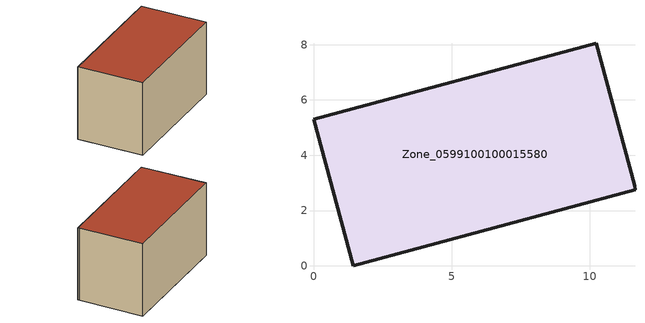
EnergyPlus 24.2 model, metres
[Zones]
Zone_0599100100015580
 floor ground (C_G): 1.44,0 0,5.3 10.23,8.05 11.63,2.9 11.63,2.74 z0
 wall outside (C_F): 0,5.3 1.44,0 11.63,2.74 11.63,2.9 10.23,8.05 0,5.3 z0:6.24
 roof outside (C_R): 11.63,2.74 11.63,2.9 10.23,8.05 0,5.3 1.44,0 z6.24
[BUILDING]
Pand.0599100100015580: North Axis=0; Terrain=City; Loads Convergence Tolerance Value=0.04; Temperature Convergence Tolerance Value=0.4; Solar Distribution=FullExterior; Maximum Number of Warmup Days=25; Minimum Number of Warmup Days=1
[Site:Location]
Rotterdam.The.Hague.AP_ZH_NLD Design_Conditions: Latitude=51.96; Longitude=4.45; Time Zone=1; Elevation=-4.5
[SITE:GROUNDTEMPERATURE:BUILDINGSURFACE]
18, 18, 18, 18, 18, 18, 18, 18, 18, 18, 18, 18
[MATERIAL] Thermal Absorptance=0.9; Solar Absorptance=0.7; Visible Absorptance=0.7
Name | Roughness | Thickness | Conductivity | Density | Specific Heat
G.TI.2015-2018 | MediumSmooth | 0.15 | 0.0428571 | 540 | 1210
F.TI.2015-2018 | Rough | 0.3 | 0.0666667 | 1920 | 840
R.TI.2015-2018 | MediumRough | 0.2 | 0.0333333 | 1500 | 1000
[CONSTRUCTION]
C_G: G.TI.2015-2018
C_F: F.TI.2015-2018
C_R: R.TI.2015-2018
[ZONE]
Zone_0599100100015580: Type=1; Multiplier=1; Ceiling Height=Autocalculate; Volume=Autocalculate; Floor Area=autocalculate; Part of Total Floor Area=Yes
[ZONEINFILTRATION:DESIGNFLOWRATE]
Infil_Zone_0599100100015580: Zone or ZoneList or Space or SpaceList=Zone_0599100100015580; Schedule=AlwaysOn; Design Flow Rate Calculation Method=Flow/Area; Flow Rate per Floor Area=0.0015; Constant Term Coefficient=1; Temperature Term Coefficient=0; Velocity Term Coefficient=0; Velocity Squared Term Coefficient=0
[HVACTEMPLATE:ZONE:IDEALLOADSAIRSYSTEM]
Zone_0599100100015580: Maximum Heating Supply Air Temperature=50; Minimum Cooling Supply Air Temperature=13; Maximum Heating Supply Air Humidity Ratio=0.0156; Minimum Cooling Supply Air Humidity Ratio=0.0077; Heating Limit=NoLimit; Cooling Limit=NoLimit; Dehumidification Control Type=ConstantSensibleHeatRatio; Cooling Sensible Heat Ratio=0.7; Dehumidification Setpoint=60; Humidification Control Type=None; Humidification Setpoint=30; Outdoor Air Method=None; Outdoor Air Flow Rate per Person=0.00944; Outdoor Air Flow Rate per Zone Floor Area=0; Outdoor Air Flow Rate per Zone=0; Demand Controlled Ventilation Type=None; Outdoor Air Economizer Type=NoEconomizer; Heat Recovery Type=None; Sensible Heat Recovery Effectiveness=0.7; Latent Heat Recovery Effectiveness=0.65
[ZONECONTROL:THERMOSTAT]
ThermostatControl_Zone_0599100100015580: Zone or ZoneList=Zone_0599100100015580; Control Type Schedule=DualSetpointControlType; Control 1=Thermostat_Zone_0599100100015580; Temperature Difference Between Cutout And Setpoint=0
[THERMOSTATSETPOINT:DUALSETPOINT]
Thermostat_Zone_0599100100015580: Heating Setpoint Temperature Schedule=HeatingSetpoint_Zone_0599100100015580; Cooling Setpoint Temperature Schedule=CoolingSetpoint_Zone_0599100100015580
[SCHEDULE:COMPACT]
HeatingSetpoint_Zone_0599100100015580: Through: 12/31, For: AllDays, Until: 24:00, 21
CoolingSetpoint_Zone_0599100100015580: Through: 12/31, For: AllDays, Until: 24:00, 24
DualSetpointControlType: Through: 12/31, For: AllDays, Until: 24:00, 4
AlwaysOn: Through: 12/31, For: AllDays, Until: 24:00, 1
